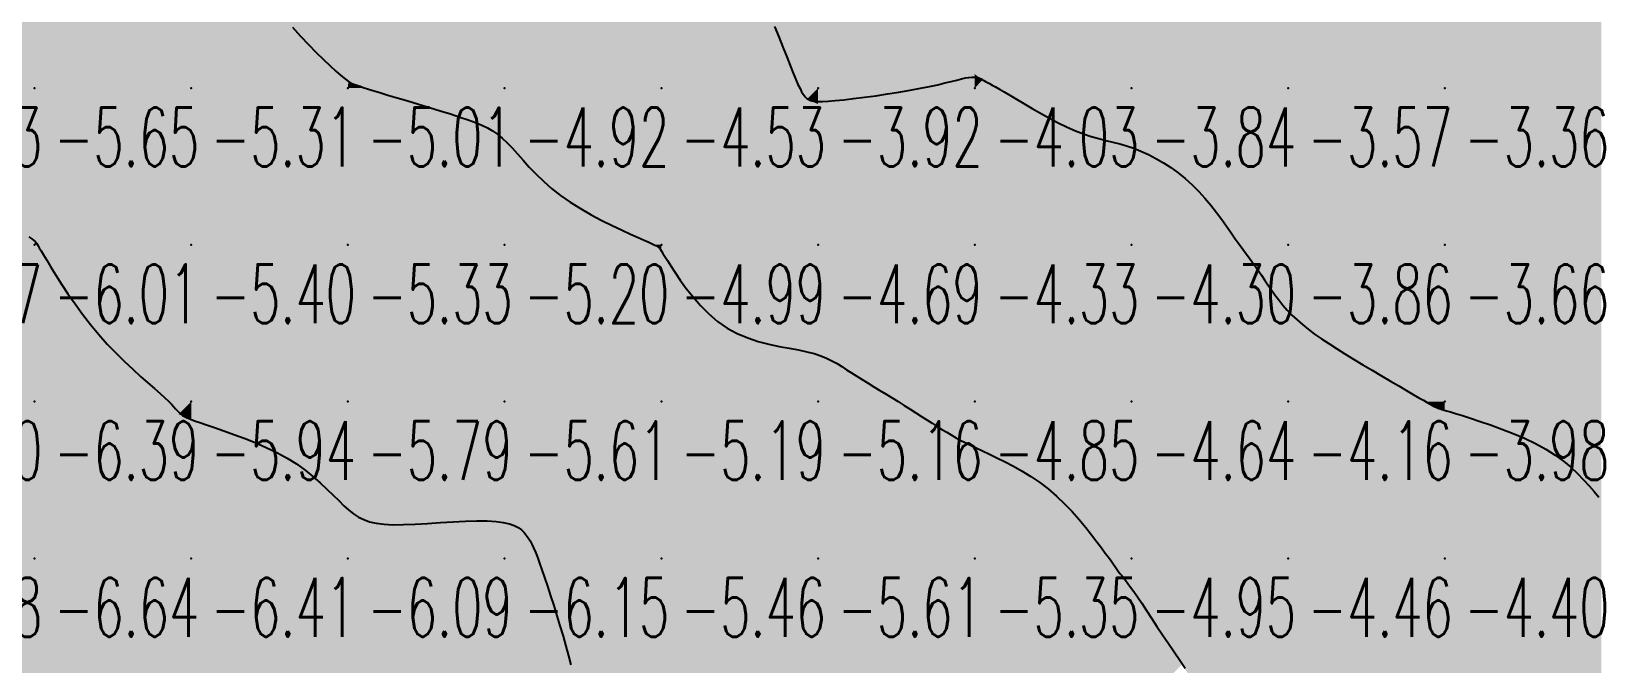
# Model space of a CAD drawing. Header units: millimetres. Extents: x 88261 to 90953, y 390274 to 392322.
# Drawn here: x 90320 to 90420.1, y 390480.5 to 390520.9 of the extents above; entities that cross this region are included whole.
import ezdxf
from ezdxf.enums import TextEntityAlignment as Align

# ---------------------------------------------------------------- set-up
doc = ezdxf.new("R2010")
doc.units = ezdxf.units.MM
doc.header["$LTSCALE"] = 25
for name, color, linetype in [('CN_03_00', 7, 'Continuous'), ('CN_04_00', 242, 'Continuous'), ('COTEAlt', 7, 'Continuous'), ('TN_COLORIAGE', 7, 'Continuous')]:
    doc.layers.add(name, color=color, linetype=linetype)
doc.styles.add('Simplex 1.0', font='Simplex.shx', dxfattribs={"width": 0.99, "height": 2.5})
doc.styles.get("Standard").update_dxf_attribs({"font": 'times.ttf'})

# ---------------------------------------------------------------- blocks, each defined once
blk = doc.blocks.new('COTE')
at = {"color": 0}
blk.add_point((0, 0), dxfattribs=at)
at = {"layer": 'COTEAlt'}
blk.add_attdef('ALT', text='', height=3.75, dxfattribs=at).set_placement((1.25, -1.25), align=Align.TOP_LEFT)

msp = doc.modelspace()

# ---------------------------------------------------------------- linework, layer by layer
at = {"layer": 'CN_03_00', "flags": 128}
for points, elevation in [([(90367.47, 390521.17), (90367.75, 390520.5), (90368.01, 390519.84), (90368.25, 390519.23), (90368.47, 390518.67), (90368.66, 390518.18), (90368.83, 390517.78), (90368.97, 390517.46), (90369.1, 390517.2), (90369.2, 390517), (90369.3, 390516.85), (90369.38, 390516.74), (90369.46, 390516.65), (90369.54, 390516.58), (90369.63, 390516.52), (90369.73, 390516.47), (90369.86, 390516.43), (90370.02, 390516.4), (90370.24, 390516.38), (90370.53, 390516.38), (90370.89, 390516.4), (90371.34, 390516.44), (90371.89, 390516.49), (90372.52, 390516.57), (90373.21, 390516.65), (90373.94, 390516.75), (90374.68, 390516.86), (90375.41, 390516.98), (90376.12, 390517.1), (90376.78, 390517.22), (90377.37, 390517.34), (90377.89, 390517.45), (90378.35, 390517.56), (90378.75, 390517.66), (90379.1, 390517.75), (90379.41, 390517.82), (90379.66, 390517.88), (90379.88, 390517.92), (90380.06, 390517.94), (90380.22, 390517.94), (90380.35, 390517.93), (90380.46, 390517.91), (90380.56, 390517.87), (90380.65, 390517.82), (90380.74, 390517.77), (90380.84, 390517.72), (90380.94, 390517.66), (90381.06, 390517.6), (90381.2, 390517.52), (90381.37, 390517.43), (90381.57, 390517.31), (90381.83, 390517.17), (90382.13, 390517), (90382.49, 390516.78), (90382.91, 390516.53), (90383.39, 390516.25), (90383.91, 390515.94), (90384.45, 390515.63), (90385.02, 390515.32), (90385.58, 390515.02), (90386.15, 390514.75), (90386.69, 390514.51), (90387.2, 390514.31), (90387.69, 390514.15), (90388.16, 390514.02), (90388.61, 390513.9), (90389.06, 390513.79), (90389.5, 390513.68), (90389.94, 390513.55), (90390.4, 390513.4), (90390.86, 390513.22), (90391.33, 390513), (90391.81, 390512.75), (90392.29, 390512.47), (90392.77, 390512.16), (90393.23, 390511.82), (90393.69, 390511.46), (90394.13, 390511.06), (90394.55, 390510.64), (90394.94, 390510.21), (90395.32, 390509.76), (90395.67, 390509.31), (90396.01, 390508.86), (90396.32, 390508.43), (90396.61, 390508.01), (90396.88, 390507.63), (90397.13, 390507.28), (90397.36, 390506.96), (90397.57, 390506.66), (90397.78, 390506.38), (90397.97, 390506.11), (90398.16, 390505.85), (90398.35, 390505.58), (90398.55, 390505.3), (90398.75, 390505), (90398.96, 390504.69), (90399.17, 390504.38), (90399.4, 390504.05), (90399.65, 390503.72), (90399.91, 390503.4), (90400.19, 390503.07), (90400.49, 390502.76), (90400.82, 390502.45), (90401.16, 390502.15), (90401.54, 390501.85), (90401.94, 390501.55), (90402.37, 390501.25), (90402.84, 390500.94), (90403.33, 390500.62), (90403.87, 390500.29), (90404.43, 390499.95), (90405.02, 390499.59), (90405.62, 390499.24), (90406.21, 390498.89), (90406.78, 390498.55), (90407.32, 390498.24), (90407.81, 390497.95), (90408.24, 390497.7), (90408.6, 390497.49), (90408.89, 390497.32), (90409.13, 390497.18), (90409.31, 390497.08), (90409.46, 390497), (90409.57, 390496.93), (90409.67, 390496.89), (90409.74, 390496.85), (90409.82, 390496.82), (90409.9, 390496.79), (90410.01, 390496.76), (90410.15, 390496.72), (90410.35, 390496.66), (90410.61, 390496.58), (90410.94, 390496.48), (90411.37, 390496.35), (90411.89, 390496.18), (90412.5, 390495.98), (90413.17, 390495.75), (90413.88, 390495.49), (90414.61, 390495.21), (90415.34, 390494.9), (90416.04, 390494.56), (90416.7, 390494.21), (90417.29, 390493.83), (90417.82, 390493.44), (90418.3, 390493.05), (90418.72, 390492.65), (90419.11, 390492.25), (90419.46, 390491.87), (90419.78, 390491.5), (90420.08, 390491.15)], -4), ([(90319.89, 390507.74), (90320.07, 390507.61), (90320.2, 390507.52), (90320.28, 390507.45), (90320.33, 390507.41), (90320.35, 390507.39), (90320.36, 390507.37), (90320.37, 390507.35), (90320.39, 390507.32), (90320.42, 390507.27), (90320.47, 390507.18), (90320.55, 390507.05), (90320.66, 390506.85), (90320.82, 390506.59), (90321.03, 390506.25), (90321.29, 390505.81), (90321.61, 390505.31), (90321.97, 390504.73), (90322.38, 390504.12), (90322.83, 390503.47), (90323.31, 390502.81), (90323.81, 390502.16), (90324.34, 390501.52), (90324.88, 390500.91), (90325.43, 390500.34), (90325.98, 390499.8), (90326.51, 390499.31), (90327.01, 390498.85), (90327.48, 390498.44), (90327.9, 390498.08), (90328.26, 390497.76), (90328.56, 390497.49), (90328.8, 390497.26), (90328.99, 390497.07), (90329.13, 390496.91), (90329.25, 390496.78), (90329.35, 390496.68), (90329.43, 390496.59), (90329.51, 390496.51), (90329.59, 390496.43), (90329.69, 390496.36), (90329.81, 390496.29), (90329.98, 390496.21), (90330.19, 390496.12), (90330.46, 390496.02), (90330.8, 390495.9), (90331.23, 390495.75), (90331.73, 390495.58), (90332.32, 390495.38), (90332.96, 390495.15), (90333.63, 390494.9), (90334.33, 390494.62), (90335.03, 390494.32), (90335.71, 390493.99), (90336.36, 390493.64), (90336.96, 390493.26), (90337.51, 390492.86), (90338.01, 390492.46), (90338.48, 390492.06), (90338.91, 390491.66), (90339.3, 390491.28), (90339.66, 390490.93), (90339.99, 390490.6), (90340.31, 390490.32), (90340.61, 390490.08), (90340.92, 390489.87), (90341.26, 390489.71), (90341.63, 390489.58), (90342.05, 390489.48), (90342.55, 390489.42), (90343.12, 390489.39), (90343.79, 390489.4), (90344.54, 390489.43), (90345.33, 390489.47), (90346.15, 390489.52), (90346.96, 390489.57), (90347.75, 390489.61), (90348.48, 390489.63), (90349.14, 390489.63), (90349.7, 390489.6), (90350.16, 390489.53), (90350.55, 390489.44), (90350.86, 390489.33), (90351.11, 390489.2), (90351.32, 390489.05), (90351.49, 390488.89), (90351.63, 390488.72), (90351.76, 390488.55), (90351.88, 390488.36), (90351.99, 390488.15), (90352.1, 390487.91), (90352.21, 390487.63), (90352.34, 390487.32), (90352.47, 390486.94), (90352.62, 390486.51), (90352.79, 390486.01), (90352.98, 390485.46), (90353.17, 390484.86), (90353.38, 390484.23), (90353.58, 390483.58), (90353.78, 390482.93), (90353.98, 390482.27), (90354.16, 390481.64), (90354.32, 390481.03), (90354.47, 390480.44)], -6)]:
    msp.add_lwpolyline(points, dxfattribs=dict(at, elevation=elevation))
at = {"layer": 'CN_04_00', "elevation": -5, "flags": 128}
msp.add_lwpolyline([(90336.71, 390521.12), (90337.22, 390520.55), (90337.73, 390520.01), (90338.22, 390519.51), (90338.69, 390519.05), (90339.11, 390518.66), (90339.47, 390518.32), (90339.77, 390518.06), (90340, 390517.87), (90340.17, 390517.73), (90340.31, 390517.63), (90340.41, 390517.57), (90340.49, 390517.53), (90340.55, 390517.5), (90340.61, 390517.49), (90340.68, 390517.47), (90340.76, 390517.44), (90340.87, 390517.4), (90341.02, 390517.35), (90341.23, 390517.28), (90341.5, 390517.19), (90341.84, 390517.08), (90342.28, 390516.95), (90342.8, 390516.79), (90343.4, 390516.61), (90344.06, 390516.42), (90344.75, 390516.21), (90345.45, 390516), (90346.14, 390515.79), (90346.79, 390515.59), (90347.39, 390515.39), (90347.92, 390515.21), (90348.38, 390515.05), (90348.79, 390514.88), (90349.15, 390514.7), (90349.48, 390514.51), (90349.79, 390514.29), (90350.1, 390514.04), (90350.4, 390513.75), (90350.72, 390513.42), (90351.06, 390513.04), (90351.43, 390512.63), (90351.82, 390512.2), (90352.26, 390511.75), (90352.73, 390511.29), (90353.25, 390510.83), (90353.82, 390510.39), (90354.44, 390509.96), (90355.1, 390509.55), (90355.78, 390509.16), (90356.46, 390508.8), (90357.12, 390508.47), (90357.74, 390508.18), (90358.29, 390507.92), (90358.77, 390507.71), (90359.15, 390507.54), (90359.45, 390507.4), (90359.67, 390507.3), (90359.83, 390507.22), (90359.94, 390507.17), (90360.01, 390507.13), (90360.06, 390507.1), (90360.08, 390507.07), (90360.11, 390507.04), (90360.14, 390507), (90360.19, 390506.93), (90360.25, 390506.83), (90360.34, 390506.69), (90360.47, 390506.49), (90360.64, 390506.23), (90360.86, 390505.89), (90361.13, 390505.47), (90361.46, 390504.99), (90361.84, 390504.46), (90362.28, 390503.92), (90362.75, 390503.37), (90363.28, 390502.84), (90363.84, 390502.35), (90364.45, 390501.93), (90365.09, 390501.58), (90365.76, 390501.3), (90366.43, 390501.08), (90367.11, 390500.9), (90367.77, 390500.76), (90368.4, 390500.65), (90369, 390500.54), (90369.53, 390500.42), (90370.01, 390500.3), (90370.43, 390500.16), (90370.8, 390500), (90371.14, 390499.84), (90371.46, 390499.66), (90371.76, 390499.47), (90372.07, 390499.27), (90372.38, 390499.07), (90372.72, 390498.86), (90373.07, 390498.64), (90373.44, 390498.41), (90373.81, 390498.18), (90374.2, 390497.95), (90374.59, 390497.71), (90374.98, 390497.48), (90375.37, 390497.24), (90375.75, 390497), (90376.12, 390496.76), (90376.49, 390496.52), (90376.85, 390496.29), (90377.2, 390496.07), (90377.53, 390495.86), (90377.85, 390495.65), (90378.16, 390495.46), (90378.46, 390495.28), (90378.74, 390495.11), (90379.03, 390494.95), (90379.33, 390494.79), (90379.64, 390494.63), (90379.97, 390494.46), (90380.34, 390494.28), (90380.74, 390494.09), (90381.19, 390493.88), (90381.67, 390493.65), (90382.19, 390493.4), (90382.73, 390493.12), (90383.28, 390492.81), (90383.84, 390492.47), (90384.4, 390492.09), (90384.94, 390491.67), (90385.47, 390491.21), (90385.98, 390490.72), (90386.46, 390490.22), (90386.92, 390489.71), (90387.33, 390489.21), (90387.71, 390488.74), (90388.05, 390488.3), (90388.34, 390487.91), (90388.58, 390487.58), (90388.78, 390487.31), (90388.95, 390487.08), (90389.08, 390486.9), (90389.19, 390486.74), (90389.28, 390486.61), (90389.37, 390486.49), (90389.45, 390486.37), (90389.54, 390486.26), (90389.64, 390486.14), (90389.75, 390486), (90389.88, 390485.84), (90390.03, 390485.64), (90390.2, 390485.4), (90390.4, 390485.12), (90390.64, 390484.78), (90390.91, 390484.38), (90391.21, 390483.92), (90391.54, 390483.43), (90391.88, 390482.9), (90392.24, 390482.36), (90392.61, 390481.81), (90392.97, 390481.27), (90393.33, 390480.74), (90393.68, 390480.24)], dxfattribs=at)
at = {"layer": 'TN_COLORIAGE', "color": 141}
for points in [[(90310.25, 390527.24, -5.29), (90310.25, 390517.24, -5.29), (90320.25, 390527.24, -5.29)], [(90310.25, 390517.24, -5.29), (90320.25, 390517.24, -5.29), (90320.25, 390527.24, -5.29)], [(90320.25, 390527.24, -5.11), (90320.25, 390517.24, -5.11), (90330.25, 390527.24, -5.11)], [(90320.25, 390517.24, -5.11), (90330.25, 390517.24, -5.11), (90330.25, 390527.24, -5.11)], [(90330.25, 390517.24, -5), (90335.29, 390522.28, -5), (90330.25, 390527.24, -5), (90332.99, 390527.24, -5)], [(90330.25, 390517.24, -5), (90335.29, 390522.28, -5), (90340.25, 390517.24, -5), (90340.25, 390517.53, -5)], [(90310.25, 390513.35, -5.65), (90314.57, 390511.56, -5.65), (90310.25, 390517.24, -5.65), (90320.25, 390517.24, -5.65)], [(90320.25, 390507.5, -5.65), (90314.57, 390511.56, -5.65), (90320.25, 390517.24, -5.65)], [(90320.25, 390507.5, -5.31), (90320.38, 390507.37, -5.31), (90320.25, 390517.24, -5.31), (90330.25, 390517.24, -5.31)], [(90320.4, 390507.24, -5.31), (90320.38, 390507.37, -5.31), (90330.25, 390507.24, -5.31), (90330.25, 390517.24, -5.31)], [(90330.25, 390507.24, -5.01), (90340.25, 390507.24, -5.01), (90340.25, 390517.24, -5.01)], [(90330.25, 390517.24, -5.01), (90330.25, 390507.24, -5.01), (90340.25, 390517.24, -5.01)], [(90340.55, 390517.54, -5.01), (90341.22, 390517.24, -5.01), (90340.25, 390517.24, -5.01)], [(90340.25, 390517.53, -5.01), (90340.55, 390517.54, -5.01), (90340.25, 390517.24, -5.01)], [(90340.25, 390507.24, -5), (90348.22, 390515.21, -5), (90340.25, 390517.24, -5), (90341.22, 390517.24, -5)], [(90340.25, 390507.24, -5), (90348.22, 390515.21, -5), (90350.25, 390507.24, -5), (90350.25, 390514.28, -5)], [(90353.21, 390510.2, -5.2), (90350.25, 390514.28, -5.2), (90350.25, 390507.24, -5.2)], [(90353.21, 390510.2, -5.2), (90359.83, 390507.24, -5.2), (90350.25, 390507.24, -5.2)], [(90320.4, 390507.24, -5.4), (90324.16, 390501.15, -5.4), (90330.25, 390507.24, -5.4)], [(90328.99, 390497.24, -5.4), (90324.16, 390501.15, -5.4), (90330.25, 390497.24, -5.4), (90330.25, 390507.24, -5.4)], [(90330.25, 390497.24, -5.33), (90340.25, 390497.24, -5.33), (90340.25, 390507.24, -5.33)], [(90330.25, 390507.24, -5.33), (90330.25, 390497.24, -5.33), (90340.25, 390507.24, -5.33)], [(90350.25, 390497.24, -5.79), (90350.25, 390507.24, -5.79), (90340.25, 390497.24, -5.79)], [(90340.25, 390507.24, -5.2), (90340.25, 390497.24, -5.2), (90350.25, 390507.24, -5.2)], [(90350.25, 390497.24, -5), (90360.11, 390507.1, -5), (90350.25, 390507.24, -5), (90359.83, 390507.24, -5)], [(90350.25, 390497.24, -5), (90360.11, 390507.1, -5), (90360.25, 390497.24, -5), (90360.25, 390506.8, -5)], [(90364.05, 390501.04, -5.19), (90360.25, 390506.8, -5.19), (90360.25, 390497.24, -5.19)], [(90360.25, 390497.24, -5), (90364.05, 390501.04, -5), (90370.25, 390497.24, -5), (90370.25, 390500.59, -5)], [(90372.16, 390499.15, -5.16), (90370.25, 390500.59, -5.16), (90370.25, 390497.24, -5.16)], [(90372.16, 390499.15, -5.16), (90375.43, 390497.24, -5.16), (90370.25, 390497.24, -5.16)], [(90328.99, 390497.24, -5.94), (90329.45, 390496.44, -5.94), (90330.25, 390497.24, -5.94)], [(90330.25, 390496.04, -5.94), (90329.45, 390496.44, -5.94), (90330.25, 390497.24, -5.94)], [(90330.25, 390496.04, -5.79), (90336.91, 390493.9, -5.79), (90330.25, 390497.24, -5.79), (90340.25, 390497.24, -5.79)], [(90340.25, 390490.17, -5.79), (90336.91, 390493.9, -5.79), (90340.25, 390497.24, -5.79)], [(90340.25, 390490.17, -5.61), (90342.06, 390489.05, -5.61), (90340.25, 390497.24, -5.61), (90350.25, 390497.24, -5.61)], [(90342.06, 390489.05, -5.61), (90350.25, 390489.99, -5.61), (90350.25, 390497.24, -5.61)], [(90350.25, 390489.99, -5.19), (90351.78, 390488.77, -5.19), (90350.25, 390497.24, -5.19), (90360.25, 390497.24, -5.19)], [(90352.4, 390487.24, -5.19), (90351.78, 390488.77, -5.19), (90360.25, 390487.24, -5.19), (90360.25, 390497.24, -5.19)], [(90360.25, 390497.24, -5.16), (90360.25, 390487.24, -5.16), (90370.25, 390497.24, -5.16)], [(90360.25, 390487.24, -5.16), (90370.25, 390487.24, -5.16), (90370.25, 390497.24, -5.16)], [(90370.25, 390487.24, -5), (90378.32, 390495.31, -5), (90370.25, 390497.24, -5), (90375.43, 390497.24, -5)], [(90370.25, 390487.24, -5), (90378.32, 390495.31, -5), (90380.25, 390487.24, -5), (90380.25, 390494.28, -5)], [(90385.13, 390492.12, -5.35), (90380.25, 390494.28, -5.35), (90380.25, 390487.24, -5.35)], [(90385.13, 390492.12, -5.35), (90388.88, 390487.24, -5.35), (90380.25, 390487.24, -5.35)], [(90352.4, 390487.24, -5.46), (90354.35, 390481.34, -5.46), (90360.25, 390487.24, -5.46)], [(90355.18, 390477.24, -5.46), (90354.35, 390481.34, -5.46), (90360.25, 390477.24, -5.46), (90360.25, 390487.24, -5.46)], [(90360.25, 390487.24, -5.61), (90360.25, 390477.24, -5.61), (90370.25, 390487.24, -5.61)], [(90360.25, 390477.24, -5.61), (90370.25, 390477.24, -5.61), (90370.25, 390487.24, -5.61)], [(90370.25, 390477.24, -5.35), (90380.25, 390477.24, -5.35), (90380.25, 390487.24, -5.35)], [(90370.25, 390487.24, -5.35), (90370.25, 390477.24, -5.35), (90380.25, 390487.24, -5.35)], [(90380.25, 390477.24, -5), (90389.4, 390486.39, -5), (90380.25, 390487.24, -5), (90388.88, 390487.24, -5)], [(90380.25, 390477.24, -5), (90389.4, 390486.39, -5), (90390.25, 390477.24, -5), (90390.25, 390485.46, -5)], [(90393.45, 390480.44, -5.25), (90390.25, 390485.46, -5.25), (90390.25, 390477.24, -5.25)]]:
    msp.add_solid(points, dxfattribs=at)
at = {"layer": 'TN_COLORIAGE', "color": 131}
for points in [[(90340.25, 390517.53, -4.7), (90335.29, 390522.28, -4.7), (90340.25, 390527.24, -4.7)], [(90340.55, 390517.54, -4.7), (90340.25, 390517.53, -4.7), (90350.25, 390527.24, -4.7), (90340.25, 390527.24, -4.7)], [(90341.22, 390517.24, -4.71), (90340.55, 390517.54, -4.71), (90350.25, 390517.24, -4.71), (90350.25, 390527.24, -4.71)], [(90350.25, 390517.24, -4.71), (90360.25, 390527.24, -4.71), (90350.25, 390527.24, -4.71)], [(90350.25, 390517.24, -4.16), (90360.25, 390517.24, -4.16), (90360.25, 390527.24, -4.16)], [(90360.25, 390517.24, -4), (90366.65, 390523.64, -4), (90360.25, 390527.24, -4), (90363.73, 390527.24, -4)], [(90366.65, 390523.64, -4.53), (90368.95, 390517.24, -4.53), (90360.25, 390517.24, -4.53)], [(90380.25, 390518.13, -4.03), (90377.54, 390517.24, -4.03), (90380.25, 390517.24, -4.03)], [(90380.74, 390517.74, -4.03), (90380.25, 390518.13, -4.03), (90380.25, 390517.24, -4.03)], [(90341.22, 390517.24, -4.92), (90348.22, 390515.21, -4.92), (90350.25, 390517.24, -4.92)], [(90350.25, 390514.28, -4.92), (90348.22, 390515.21, -4.92), (90350.25, 390517.24, -4.92)], [(90350.25, 390514.28, -4.53), (90353.21, 390510.2, -4.53), (90350.25, 390517.24, -4.53), (90360.25, 390517.24, -4.53)], [(90359.83, 390507.24, -4.53), (90353.21, 390510.2, -4.53), (90360.25, 390507.24, -4.53), (90360.25, 390517.24, -4.53)], [(90360.25, 390507.24, -4), (90369.52, 390516.51, -4), (90360.25, 390517.24, -4), (90368.95, 390517.24, -4)], [(90370.25, 390507.24, -4.03), (90380.25, 390507.24, -4.03), (90380.25, 390517.24, -4.03)], [(90370.25, 390507.24, -4), (90370.25, 390516.22, -4), (90380.25, 390517.24, -4), (90377.54, 390517.24, -4)], [(90380.74, 390517.74, -4.03), (90381.79, 390517.24, -4.03), (90380.25, 390517.24, -4.03)], [(90380.25, 390507.24, -4), (90387.02, 390514.01, -4), (90380.25, 390517.24, -4), (90381.79, 390517.24, -4)], [(90360.25, 390507.24, -4), (90369.52, 390516.51, -4), (90370.25, 390507.24, -4), (90370.25, 390516.22, -4)], [(90380.25, 390507.24, -4), (90387.02, 390514.01, -4), (90390.25, 390507.24, -4), (90390.25, 390513.76, -4)], [(90394.35, 390511.34, -4.3), (90390.25, 390513.76, -4.3), (90390.25, 390507.24, -4.3)], [(90394.35, 390511.34, -4.3), (90397.11, 390507.24, -4.3), (90390.25, 390507.24, -4.3)], [(90359.83, 390507.24, -4.99), (90360.11, 390507.1, -4.99), (90360.25, 390507.24, -4.99)], [(90360.25, 390506.8, -4.99), (90360.11, 390507.1, -4.99), (90360.25, 390507.24, -4.99)], [(90360.25, 390506.8, -4.69), (90364.05, 390501.04, -4.69), (90360.25, 390507.24, -4.69), (90370.25, 390507.24, -4.69)], [(90370.25, 390500.59, -4.69), (90364.05, 390501.04, -4.69), (90370.25, 390507.24, -4.69)], [(90370.25, 390500.59, -4.33), (90372.16, 390499.15, -4.33), (90370.25, 390507.24, -4.33), (90380.25, 390507.24, -4.33)], [(90375.43, 390497.24, -4.33), (90372.16, 390499.15, -4.33), (90380.25, 390497.24, -4.33), (90380.25, 390507.24, -4.33)], [(90380.25, 390507.24, -4.3), (90380.25, 390497.24, -4.3), (90390.25, 390507.24, -4.3)], [(90380.25, 390497.24, -4.3), (90390.25, 390497.24, -4.3), (90390.25, 390507.24, -4.3)], [(90390.25, 390497.24, -4), (90398.48, 390505.47, -4), (90390.25, 390507.24, -4), (90397.11, 390507.24, -4)], [(90390.25, 390497.24, -4), (90398.48, 390505.47, -4), (90400.25, 390497.24, -4), (90400.25, 390502.65, -4)], [(90403.47, 390500.46, -4.16), (90400.25, 390502.65, -4.16), (90400.25, 390497.24, -4.16)], [(90403.47, 390500.46, -4.16), (90409.05, 390497.24, -4.16), (90400.25, 390497.24, -4.16)], [(90375.43, 390497.24, -4.85), (90378.32, 390495.31, -4.85), (90380.25, 390497.24, -4.85)], [(90380.25, 390494.28, -4.85), (90378.32, 390495.31, -4.85), (90380.25, 390497.24, -4.85)], [(90380.25, 390494.28, -4.64), (90385.13, 390492.12, -4.64), (90380.25, 390497.24, -4.64), (90390.25, 390497.24, -4.64)], [(90388.88, 390487.24, -4.64), (90385.13, 390492.12, -4.64), (90390.25, 390487.24, -4.64), (90390.25, 390497.24, -4.64)], [(90390.25, 390497.24, -4.16), (90390.25, 390487.24, -4.16), (90400.25, 390497.24, -4.16)], [(90390.25, 390487.24, -4.16), (90400.25, 390487.24, -4.16), (90400.25, 390497.24, -4.16)], [(90400.25, 390487.24, -4), (90409.79, 390496.78, -4), (90400.25, 390497.24, -4), (90409.05, 390497.24, -4)], [(90400.25, 390487.24, -4), (90409.79, 390496.78, -4), (90410.25, 390487.24, -4), (90410.25, 390496.72, -4)], [(90417.42, 390494.41, -4.4), (90410.25, 390496.72, -4.4), (90410.25, 390487.24, -4.4)], [(90410.25, 390487.24, -4), (90417.42, 390494.41, -4), (90420.25, 390487.24, -4), (90420.25, 390490.87, -4)], [(90388.88, 390487.24, -4.95), (90389.4, 390486.39, -4.95), (90390.25, 390487.24, -4.95)], [(90390.25, 390485.46, -4.95), (90389.4, 390486.39, -4.95), (90390.25, 390487.24, -4.95)], [(90390.25, 390485.46, -4.46), (90393.45, 390480.44, -4.46), (90390.25, 390487.24, -4.46), (90400.25, 390487.24, -4.46)], [(90395.94, 390477.24, -4.46), (90393.45, 390480.44, -4.46), (90400.25, 390477.24, -4.46), (90400.25, 390487.24, -4.46)], [(90400.25, 390477.24, -4.4), (90410.25, 390477.24, -4.4), (90410.25, 390487.24, -4.4)], [(90400.25, 390487.24, -4.4), (90400.25, 390477.24, -4.4), (90410.25, 390487.24, -4.4)], [(90410.25, 390477.24, -4.09), (90420.25, 390477.24, -4.09), (90420.25, 390487.24, -4.09)], [(90410.25, 390487.24, -4.09), (90410.25, 390477.24, -4.09), (90420.25, 390487.24, -4.09)]]:
    msp.add_solid(points, dxfattribs=at)
at = {"layer": 'TN_COLORIAGE', "color": 121}
for points in [[(90368.95, 390517.24, -3.7), (90366.65, 390523.64, -3.7), (90370.25, 390517.24, -3.7), (90370.25, 390527.24, -3.7)], [(90370.25, 390527.24, -3.7), (90370.25, 390517.24, -3.7), (90380.25, 390527.24, -3.7)], [(90377.54, 390517.24, -3.7), (90380.25, 390518.13, -3.7), (90370.25, 390517.24, -3.7), (90380.25, 390527.24, -3.7)], [(90380.25, 390518.13, -3.44), (90380.74, 390517.74, -3.44), (90380.25, 390527.24, -3.44), (90390.25, 390527.24, -3.44)], [(90381.79, 390517.24, -3.44), (90380.74, 390517.74, -3.44), (90390.25, 390517.24, -3.44), (90390.25, 390527.24, -3.44)], [(90390.25, 390527.24, -3.29), (90390.25, 390517.24, -3.29), (90400.25, 390527.24, -3.29)], [(90390.25, 390517.24, -3.29), (90400.25, 390517.24, -3.29), (90400.25, 390527.24, -3.29)], [(90400.25, 390517.24, -3.03), (90410.25, 390517.24, -3.03), (90410.25, 390527.24, -3.03)], [(90400.25, 390527.24, -3.03), (90400.25, 390517.24, -3.03), (90410.25, 390527.24, -3.03)], [(90410.25, 390517.24, -3), (90416.94, 390523.93, -3), (90410.25, 390527.24, -3), (90411.59, 390527.24, -3)], [(90410.25, 390517.24, -3), (90416.94, 390523.93, -3), (90420.25, 390517.24, -3), (90420.25, 390521.86, -3)], [(90368.95, 390517.24, -3.92), (90369.52, 390516.51, -3.92), (90370.25, 390517.24, -3.92)], [(90370.25, 390516.22, -3.92), (90369.52, 390516.51, -3.92), (90370.25, 390517.24, -3.92)], [(90377.54, 390517.24, -3.92), (90370.25, 390516.22, -3.92), (90370.25, 390517.24, -3.92)], [(90381.79, 390517.24, -3.84), (90387.02, 390514.01, -3.84), (90390.25, 390517.24, -3.84)], [(90390.25, 390513.76, -3.84), (90387.02, 390514.01, -3.84), (90390.25, 390517.24, -3.84)], [(90390.25, 390513.76, -3.57), (90394.35, 390511.34, -3.57), (90390.25, 390517.24, -3.57), (90400.25, 390517.24, -3.57)], [(90397.11, 390507.24, -3.57), (90394.35, 390511.34, -3.57), (90400.25, 390507.24, -3.57), (90400.25, 390517.24, -3.57)], [(90400.25, 390517.24, -3.36), (90400.25, 390507.24, -3.36), (90410.25, 390517.24, -3.36)], [(90400.25, 390507.24, -3.36), (90410.25, 390507.24, -3.36), (90410.25, 390517.24, -3.36)], [(90410.25, 390507.24, -3.15), (90420.25, 390507.24, -3.15), (90420.25, 390517.24, -3.15)], [(90410.25, 390517.24, -3.15), (90410.25, 390507.24, -3.15), (90420.25, 390517.24, -3.15)], [(90397.11, 390507.24, -3.86), (90398.48, 390505.47, -3.86), (90400.25, 390507.24, -3.86)], [(90400.25, 390502.65, -3.86), (90398.48, 390505.47, -3.86), (90400.25, 390507.24, -3.86)], [(90400.25, 390502.65, -3.66), (90403.47, 390500.46, -3.66), (90400.25, 390507.24, -3.66), (90410.25, 390507.24, -3.66)], [(90409.05, 390497.24, -3.66), (90403.47, 390500.46, -3.66), (90410.25, 390497.24, -3.66), (90410.25, 390507.24, -3.66)], [(90410.25, 390507.24, -3.58), (90410.25, 390497.24, -3.58), (90420.25, 390507.24, -3.58)], [(90410.25, 390497.24, -3.58), (90420.25, 390497.24, -3.58), (90420.25, 390507.24, -3.58)], [(90409.05, 390497.24, -3.98), (90409.79, 390496.78, -3.98), (90410.25, 390497.24, -3.98)], [(90410.25, 390496.72, -3.98), (90409.79, 390496.78, -3.98), (90410.25, 390497.24, -3.98)], [(90410.25, 390496.72, -3.84), (90417.42, 390494.41, -3.84), (90410.25, 390497.24, -3.84), (90420.25, 390497.24, -3.84)], [(90420.25, 390490.87, -3.84), (90417.42, 390494.41, -3.84), (90420.25, 390497.24, -3.84)]]:
    msp.add_solid(points, dxfattribs=at)
at = {"layer": 'TN_COLORIAGE', "color": 151}
for points in [[(90310.25, 390507.24, -6), (90314.57, 390511.56, -6), (90320.25, 390507.24, -6), (90320.25, 390507.5, -6)], [(90310.25, 390507.24, -6.01), (90310.25, 390497.24, -6.01), (90320.25, 390507.24, -6.01)], [(90310.25, 390497.24, -6.01), (90320.25, 390497.24, -6.01), (90320.25, 390507.24, -6.01)], [(90320.38, 390507.37, -6.01), (90320.25, 390507.5, -6.01), (90320.25, 390507.24, -6.01)], [(90320.38, 390507.37, -6.01), (90320.4, 390507.24, -6.01), (90320.25, 390507.24, -6.01)], [(90320.25, 390497.24, -6), (90324.16, 390501.15, -6), (90320.25, 390507.24, -6), (90320.4, 390507.24, -6)], [(90324.16, 390501.15, -6.39), (90328.99, 390497.24, -6.39), (90320.25, 390497.24, -6.39)], [(90310.25, 390497.24, -6.39), (90310.25, 390487.24, -6.39), (90320.25, 390497.24, -6.39)], [(90310.25, 390487.24, -6.39), (90320.25, 390487.24, -6.39), (90320.25, 390497.24, -6.39)], [(90320.25, 390487.24, -6), (90329.45, 390496.44, -6), (90320.25, 390497.24, -6), (90328.99, 390497.24, -6)], [(90320.25, 390487.24, -6), (90329.45, 390496.44, -6), (90330.25, 390487.24, -6), (90330.25, 390496.04, -6)], [(90336.91, 390493.9, -6.41), (90330.25, 390496.04, -6.41), (90330.25, 390487.24, -6.41)], [(90330.25, 390487.24, -6), (90336.91, 390493.9, -6), (90340.25, 390487.24, -6), (90340.25, 390490.17, -6)], [(90342.06, 390489.05, -6.09), (90340.25, 390490.17, -6.09), (90340.25, 390487.24, -6.09)], [(90350.25, 390487.24, -6), (90350.25, 390489.99, -6), (90340.25, 390487.24, -6), (90342.06, 390489.05, -6)], [(90351.78, 390488.77, -6.15), (90350.25, 390489.99, -6.15), (90350.25, 390487.24, -6.15)], [(90351.78, 390488.77, -6.15), (90352.4, 390487.24, -6.15), (90350.25, 390487.24, -6.15)], [(90310.25, 390480.86, -6.64), (90313.62, 390480.61, -6.64), (90310.25, 390487.24, -6.64), (90320.25, 390487.24, -6.64)], [(90315.48, 390477.24, -6.64), (90313.62, 390480.61, -6.64), (90320.25, 390477.24, -6.64), (90320.25, 390487.24, -6.64)], [(90320.25, 390487.24, -6.41), (90320.25, 390477.24, -6.41), (90330.25, 390487.24, -6.41)], [(90320.25, 390477.24, -6.41), (90330.25, 390477.24, -6.41), (90330.25, 390487.24, -6.41)], [(90330.25, 390477.24, -6.09), (90340.25, 390477.24, -6.09), (90340.25, 390487.24, -6.09)], [(90330.25, 390487.24, -6.09), (90330.25, 390477.24, -6.09), (90340.25, 390487.24, -6.09)], [(90350.25, 390477.24, -6.33), (90350.25, 390487.24, -6.33), (90340.25, 390477.24, -6.33)], [(90340.25, 390487.24, -6.15), (90340.25, 390477.24, -6.15), (90350.25, 390487.24, -6.15)], [(90350.25, 390477.24, -6), (90354.35, 390481.34, -6), (90350.25, 390487.24, -6), (90352.4, 390487.24, -6)], [(90354.35, 390481.34, -6.37), (90355.18, 390477.24, -6.37), (90350.25, 390477.24, -6.37)]]:
    msp.add_solid(points, dxfattribs=at)

# ---------------------------------------------------------------- block references
at = {"layer": 'COTEAlt'}
ref = msp.add_blockref('COTE', (90310.25, 390517.24), dxfattribs=at)
ref.add_attrib('ALT', '-5.83', dxfattribs={"height": 3.75, "style": 'Simplex 1.0', "width": 0.6}).set_placement((90311.5, 390515.99), align=Align.TOP_LEFT)
ref = msp.add_blockref('COTE', (90320.25, 390517.24), dxfattribs=at)
ref.add_attrib('ALT', '-5.65', dxfattribs={"height": 3.75, "style": 'Simplex 1.0', "width": 0.6}).set_placement((90321.5, 390515.99), align=Align.TOP_LEFT)
ref = msp.add_blockref('COTE', (90330.25, 390517.24), dxfattribs=at)
ref.add_attrib('ALT', '-5.31', dxfattribs={"height": 3.75, "style": 'Simplex 1.0', "width": 0.6}).set_placement((90331.5, 390515.99), align=Align.TOP_LEFT)
ref = msp.add_blockref('COTE', (90340.25, 390517.24), dxfattribs=at)
ref.add_attrib('ALT', '-5.01', dxfattribs={"height": 3.75, "style": 'Simplex 1.0', "width": 0.6}).set_placement((90341.5, 390515.99), align=Align.TOP_LEFT)
ref = msp.add_blockref('COTE', (90350.25, 390517.24), dxfattribs=at)
ref.add_attrib('ALT', '-4.92', dxfattribs={"height": 3.75, "style": 'Simplex 1.0', "width": 0.6}).set_placement((90351.5, 390515.99), align=Align.TOP_LEFT)
ref = msp.add_blockref('COTE', (90360.25, 390517.24), dxfattribs=at)
ref.add_attrib('ALT', '-4.53', dxfattribs={"height": 3.75, "style": 'Simplex 1.0', "width": 0.6}).set_placement((90361.5, 390515.99), align=Align.TOP_LEFT)
ref = msp.add_blockref('COTE', (90370.25, 390517.24), dxfattribs=at)
ref.add_attrib('ALT', '-3.92', dxfattribs={"height": 3.75, "style": 'Simplex 1.0', "width": 0.6}).set_placement((90371.5, 390515.99), align=Align.TOP_LEFT)
ref = msp.add_blockref('COTE', (90380.25, 390517.24), dxfattribs=at)
ref.add_attrib('ALT', '-4.03', dxfattribs={"height": 3.75, "style": 'Simplex 1.0', "width": 0.6}).set_placement((90381.5, 390515.99), align=Align.TOP_LEFT)
ref = msp.add_blockref('COTE', (90390.25, 390517.24), dxfattribs=at)
ref.add_attrib('ALT', '-3.84', dxfattribs={"height": 3.75, "style": 'Simplex 1.0', "width": 0.6}).set_placement((90391.5, 390515.99), align=Align.TOP_LEFT)
ref = msp.add_blockref('COTE', (90400.25, 390517.24), dxfattribs=at)
ref.add_attrib('ALT', '-3.57', dxfattribs={"height": 3.75, "style": 'Simplex 1.0', "width": 0.6}).set_placement((90401.5, 390515.99), align=Align.TOP_LEFT)
ref = msp.add_blockref('COTE', (90410.25, 390517.24), dxfattribs=at)
ref.add_attrib('ALT', '-3.36', dxfattribs={"height": 3.75, "style": 'Simplex 1.0', "width": 0.6}).set_placement((90411.5, 390515.99), align=Align.TOP_LEFT)
ref = msp.add_blockref('COTE', (90310.25, 390507.24), dxfattribs=at)
ref.add_attrib('ALT', '-6.27', dxfattribs={"height": 3.75, "style": 'Simplex 1.0', "width": 0.6}).set_placement((90311.5, 390505.99), align=Align.TOP_LEFT)
ref = msp.add_blockref('COTE', (90320.25, 390507.24), dxfattribs=at)
ref.add_attrib('ALT', '-6.01', dxfattribs={"height": 3.75, "style": 'Simplex 1.0', "width": 0.6}).set_placement((90321.5, 390505.99), align=Align.TOP_LEFT)
ref = msp.add_blockref('COTE', (90330.25, 390507.24), dxfattribs=at)
ref.add_attrib('ALT', '-5.40', dxfattribs={"height": 3.75, "style": 'Simplex 1.0', "width": 0.6}).set_placement((90331.5, 390505.99), align=Align.TOP_LEFT)
ref = msp.add_blockref('COTE', (90340.25, 390507.24), dxfattribs=at)
ref.add_attrib('ALT', '-5.33', dxfattribs={"height": 3.75, "style": 'Simplex 1.0', "width": 0.6}).set_placement((90341.5, 390505.99), align=Align.TOP_LEFT)
ref = msp.add_blockref('COTE', (90350.25, 390507.24), dxfattribs=at)
ref.add_attrib('ALT', '-5.20', dxfattribs={"height": 3.75, "style": 'Simplex 1.0', "width": 0.6}).set_placement((90351.5, 390505.99), align=Align.TOP_LEFT)
ref = msp.add_blockref('COTE', (90360.25, 390507.24), dxfattribs=at)
ref.add_attrib('ALT', '-4.99', dxfattribs={"height": 3.75, "style": 'Simplex 1.0', "width": 0.6}).set_placement((90361.5, 390505.99), align=Align.TOP_LEFT)
ref = msp.add_blockref('COTE', (90370.25, 390507.24), dxfattribs=at)
ref.add_attrib('ALT', '-4.69', dxfattribs={"height": 3.75, "style": 'Simplex 1.0', "width": 0.6}).set_placement((90371.5, 390505.99), align=Align.TOP_LEFT)
ref = msp.add_blockref('COTE', (90380.25, 390507.24), dxfattribs=at)
ref.add_attrib('ALT', '-4.33', dxfattribs={"height": 3.75, "style": 'Simplex 1.0', "width": 0.6}).set_placement((90381.5, 390505.99), align=Align.TOP_LEFT)
ref = msp.add_blockref('COTE', (90390.25, 390507.24), dxfattribs=at)
ref.add_attrib('ALT', '-4.30', dxfattribs={"height": 3.75, "style": 'Simplex 1.0', "width": 0.6}).set_placement((90391.5, 390505.99), align=Align.TOP_LEFT)
ref = msp.add_blockref('COTE', (90400.25, 390507.24), dxfattribs=at)
ref.add_attrib('ALT', '-3.86', dxfattribs={"height": 3.75, "style": 'Simplex 1.0', "width": 0.6}).set_placement((90401.5, 390505.99), align=Align.TOP_LEFT)
ref = msp.add_blockref('COTE', (90410.25, 390507.24), dxfattribs=at)
ref.add_attrib('ALT', '-3.66', dxfattribs={"height": 3.75, "style": 'Simplex 1.0', "width": 0.6}).set_placement((90411.5, 390505.99), align=Align.TOP_LEFT)
ref = msp.add_blockref('COTE', (90310.25, 390497.24), dxfattribs=at)
ref.add_attrib('ALT', '-6.50', dxfattribs={"height": 3.75, "style": 'Simplex 1.0', "width": 0.6}).set_placement((90311.5, 390495.99), align=Align.TOP_LEFT)
ref = msp.add_blockref('COTE', (90320.25, 390497.24), dxfattribs=at)
ref.add_attrib('ALT', '-6.39', dxfattribs={"height": 3.75, "style": 'Simplex 1.0', "width": 0.6}).set_placement((90321.5, 390495.99), align=Align.TOP_LEFT)
ref = msp.add_blockref('COTE', (90330.25, 390497.24), dxfattribs=at)
ref.add_attrib('ALT', '-5.94', dxfattribs={"height": 3.75, "style": 'Simplex 1.0', "width": 0.6}).set_placement((90331.5, 390495.99), align=Align.TOP_LEFT)
ref = msp.add_blockref('COTE', (90340.25, 390497.24), dxfattribs=at)
ref.add_attrib('ALT', '-5.79', dxfattribs={"height": 3.75, "style": 'Simplex 1.0', "width": 0.6}).set_placement((90341.5, 390495.99), align=Align.TOP_LEFT)
ref = msp.add_blockref('COTE', (90350.25, 390497.24), dxfattribs=at)
ref.add_attrib('ALT', '-5.61', dxfattribs={"height": 3.75, "style": 'Simplex 1.0', "width": 0.6}).set_placement((90351.5, 390495.99), align=Align.TOP_LEFT)
ref = msp.add_blockref('COTE', (90360.25, 390497.24), dxfattribs=at)
ref.add_attrib('ALT', '-5.19', dxfattribs={"height": 3.75, "style": 'Simplex 1.0', "width": 0.6}).set_placement((90361.5, 390495.99), align=Align.TOP_LEFT)
ref = msp.add_blockref('COTE', (90370.25, 390497.24), dxfattribs=at)
ref.add_attrib('ALT', '-5.16', dxfattribs={"height": 3.75, "style": 'Simplex 1.0', "width": 0.6}).set_placement((90371.5, 390495.99), align=Align.TOP_LEFT)
ref = msp.add_blockref('COTE', (90380.25, 390497.24), dxfattribs=at)
ref.add_attrib('ALT', '-4.85', dxfattribs={"height": 3.75, "style": 'Simplex 1.0', "width": 0.6}).set_placement((90381.5, 390495.99), align=Align.TOP_LEFT)
ref = msp.add_blockref('COTE', (90390.25, 390497.24), dxfattribs=at)
ref.add_attrib('ALT', '-4.64', dxfattribs={"height": 3.75, "style": 'Simplex 1.0', "width": 0.6}).set_placement((90391.5, 390495.99), align=Align.TOP_LEFT)
ref = msp.add_blockref('COTE', (90400.25, 390497.24), dxfattribs=at)
ref.add_attrib('ALT', '-4.16', dxfattribs={"height": 3.75, "style": 'Simplex 1.0', "width": 0.6}).set_placement((90401.5, 390495.99), align=Align.TOP_LEFT)
ref = msp.add_blockref('COTE', (90410.25, 390497.24), dxfattribs=at)
ref.add_attrib('ALT', '-3.98', dxfattribs={"height": 3.75, "style": 'Simplex 1.0', "width": 0.6}).set_placement((90411.5, 390495.99), align=Align.TOP_LEFT)
ref = msp.add_blockref('COTE', (90310.25, 390487.24), dxfattribs=at)
ref.add_attrib('ALT', '-6.68', dxfattribs={"height": 3.75, "style": 'Simplex 1.0', "width": 0.6}).set_placement((90311.5, 390485.99), align=Align.TOP_LEFT)
ref = msp.add_blockref('COTE', (90320.25, 390487.24), dxfattribs=at)
ref.add_attrib('ALT', '-6.64', dxfattribs={"height": 3.75, "style": 'Simplex 1.0', "width": 0.6}).set_placement((90321.5, 390485.99), align=Align.TOP_LEFT)
ref = msp.add_blockref('COTE', (90330.25, 390487.24), dxfattribs=at)
ref.add_attrib('ALT', '-6.41', dxfattribs={"height": 3.75, "style": 'Simplex 1.0', "width": 0.6}).set_placement((90331.5, 390485.99), align=Align.TOP_LEFT)
ref = msp.add_blockref('COTE', (90340.25, 390487.24), dxfattribs=at)
ref.add_attrib('ALT', '-6.09', dxfattribs={"height": 3.75, "style": 'Simplex 1.0', "width": 0.6}).set_placement((90341.5, 390485.99), align=Align.TOP_LEFT)
ref = msp.add_blockref('COTE', (90350.25, 390487.24), dxfattribs=at)
ref.add_attrib('ALT', '-6.15', dxfattribs={"height": 3.75, "style": 'Simplex 1.0', "width": 0.6}).set_placement((90351.5, 390485.99), align=Align.TOP_LEFT)
ref = msp.add_blockref('COTE', (90360.25, 390487.24), dxfattribs=at)
ref.add_attrib('ALT', '-5.46', dxfattribs={"height": 3.75, "style": 'Simplex 1.0', "width": 0.6}).set_placement((90361.5, 390485.99), align=Align.TOP_LEFT)
ref = msp.add_blockref('COTE', (90370.25, 390487.24), dxfattribs=at)
ref.add_attrib('ALT', '-5.61', dxfattribs={"height": 3.75, "style": 'Simplex 1.0', "width": 0.6}).set_placement((90371.5, 390485.99), align=Align.TOP_LEFT)
ref = msp.add_blockref('COTE', (90380.25, 390487.24), dxfattribs=at)
ref.add_attrib('ALT', '-5.35', dxfattribs={"height": 3.75, "style": 'Simplex 1.0', "width": 0.6}).set_placement((90381.5, 390485.99), align=Align.TOP_LEFT)
ref = msp.add_blockref('COTE', (90390.25, 390487.24), dxfattribs=at)
ref.add_attrib('ALT', '-4.95', dxfattribs={"height": 3.75, "style": 'Simplex 1.0', "width": 0.6}).set_placement((90391.5, 390485.99), align=Align.TOP_LEFT)
ref = msp.add_blockref('COTE', (90400.25, 390487.24), dxfattribs=at)
ref.add_attrib('ALT', '-4.46', dxfattribs={"height": 3.75, "style": 'Simplex 1.0', "width": 0.6}).set_placement((90401.5, 390485.99), align=Align.TOP_LEFT)
ref = msp.add_blockref('COTE', (90410.25, 390487.24), dxfattribs=at)
ref.add_attrib('ALT', '-4.40', dxfattribs={"height": 3.75, "style": 'Simplex 1.0', "width": 0.6}).set_placement((90411.5, 390485.99), align=Align.TOP_LEFT)

doc.saveas('drawing.dxf')
